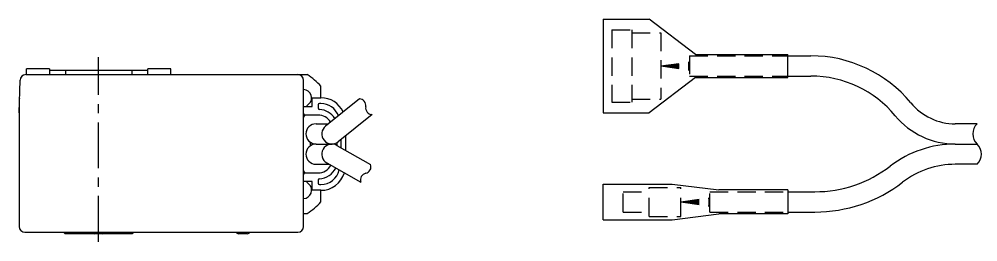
# Model space of a CAD drawing. Extents: x 0 to 931, y -8 to 450.
# Drawn here: x 0 to 332, y 190.2 to 267.1 of the extents above; entities that cross this region are included whole.
import ezdxf

# ---------------------------------------------------------------- set-up
doc = ezdxf.new("R2010")
doc.units = 0
doc.header["$LTSCALE"] = 0.5
doc.linetypes.add('CENTER', pattern=[50.8, 31.75, -6.35, 6.35, -6.35])
doc.linetypes.add('DASHED', pattern=[19.05, 12.7, -6.35])
for name, color, linetype in [('MSM_CENTER', 1, 'CENTER'), ('MSM_CONTINUOUS', 7, 'CONTINUOUS'), ('MSM_DASHED', 4, 'DASHED'), ('MSM_NARROW', 5, 'CONTINUOUS')]:
    doc.layers.add(name, color=color, linetype=linetype)

msp = doc.modelspace()

# ---------------------------------------------------------------- linework, layer by layer
at = {"layer": 'MSM_CENTER'}
msp.add_line((27.5, 190.2), (27.5, 253.99), dxfattribs=at)
at = {"layer": 'MSM_CONTINUOUS'}
for p, q in [((202.18, 267.15), (218.18, 267.15)), ((202.18, 267.15), (202.18, 234.83)), ((234.18, 254.95), (218.18, 267.15)), ((234.18, 254.95), (266.18, 254.95)), ((266.18, 247.03), (266.18, 254.95)), ((266.18, 254.49), (274.16, 254.49)), ((2.5, 247.99), (2.5, 249.99)), ((10.5, 249.99), (2.5, 249.99)), ((10.5, 249.99), (10.5, 247.99)), ((10.5, 249.49), (44.5, 249.49)), ((16, 249.49), (16, 247.99)), ((39, 249.49), (39, 247.99)), ((52.5, 249.99), (44.5, 249.99)), ((44.5, 247.99), (44.5, 249.99)), ((52.5, 247.99), (52.5, 249.99)), ((0, 234.79), (0.29, 246.04)), ((2.29, 247.99), (99.77, 247.99)), ((98.5, 195.49), (98.5, 245.99)), ((234.18, 247.03), (218.18, 234.83)), ((234.18, 247.03), (266.18, 247.03)), ((266.18, 247.49), (274.16, 247.49)), ((104.49, 239.99), (104.49, 243.99)), ((101.5, 236.99), (101.5, 239.99)), ((101.5, 239.99), (104.5, 239.99)), ((117.81, 239.63), (106.11, 230.22)), ((0, 238.99), (0, 195.49)), ((98.5, 236.99), (101.49, 236.99)), ((103.5, 237.49), (103.5, 236.47)), ((104.5, 237.99), (104, 237.99)), ((103.5, 233.99), (98.99, 233.99)), ((122.19, 234.18), (110.49, 224.76)), ((202.18, 234.83), (218.18, 234.83)), ((102.8, 230.99), (107.07, 230.99)), ((331.73, 230.99), (324.18, 230.99)), ((113, 226.78), (113, 221.85)), ((100.8, 224.62), (100.8, 223.36)), ((102.8, 223.99), (108.3, 223.99)), ((108.5, 223.98), (108.5, 224)), ((110, 224.43), (110, 223.55)), ((110.02, 223.54), (121.72, 216.93)), ((111.5, 222.7), (111.5, 225.57)), ((324.18, 223.99), (331.73, 223.99)), ((102.8, 216.99), (107.38, 216.99)), ((106.58, 217.44), (118.28, 210.83)), ((331.73, 216.99), (324.18, 216.99)), ((98.99, 213.99), (103.5, 213.99)), ((101.49, 210.99), (98.5, 210.99)), ((101.5, 207.99), (101.5, 210.99)), ((103.5, 211.51), (103.5, 210.49)), ((104, 209.99), (104.5, 209.99)), ((202.18, 210.15), (226.18, 210.15)), ((202.18, 197.83), (202.18, 210.15)), ((226.18, 210.15), (242.26, 208.14)), ((104.5, 207.99), (101.5, 207.99)), ((104.49, 203.99), (104.49, 207.99)), ((266.18, 208.14), (242.26, 208.14)), ((266.18, 208.14), (266.18, 199.84)), ((266.18, 207.49), (275.52, 207.49)), ((98.5, 199.99), (99.77, 199.99)), ((226.18, 197.83), (242.26, 199.84)), ((266.18, 199.84), (242.26, 199.84)), ((266.18, 200.49), (275.52, 200.49)), ((202.18, 197.83), (226.18, 197.83)), ((2, 193.49), (24.45, 193.49)), ((15.5, 193.39), (15.5, 193.49)), ((15.9, 192.99), (15.5, 193.39)), ((39.1, 192.99), (15.9, 192.99)), ((24.45, 193.49), (24.5, 193.56)), ((24.5, 193.56), (30.5, 193.56)), ((30.5, 193.56), (30.55, 193.49)), ((30.55, 193.49), (74.45, 193.49)), ((39.5, 193.39), (39.1, 192.99)), ((39.5, 193.49), (39.5, 193.39)), ((74.45, 193.49), (74.5, 193.56)), ((74.5, 193.56), (80.5, 193.56)), ((79, 192.99), (76, 192.99)), ((80.5, 193.56), (80.55, 193.49)), ((80.55, 193.49), (96.5, 193.49))]:
    msp.add_line(p, q, dxfattribs=at)
for centre, radius, start, end in [((274.16, 209.49), 45, 39.6772, 90), ((2.29, 245.99), 2, 90, 178.5), ((96.5, 245.99), 2, 0, 90), ((83.49, 223.99), 29, 43.6028, 55.8516), ((274.16, 209.49), 38, 39.6772, 90), ((98.49, 239.99), 2.8, 309.8683, 89.7953), ((2, 238.99), 2, 159.354, 180), ((104.5, 231.49), 8.5, 25.2182, 90), ((103.49, 234), 5, 129.8683, 143.3211), ((104, 237.49), 0.5, 90, 180), ((104, 236.47), 0.5, 180, 266.1774), ((103.5, 228.99), 7, 33.2628, 86.1774), ((104.5, 231.49), 6.5, 20.9102, 90), ((324.18, 250.99), 20, 219.6772, 270), ((98.99, 234.49), 0.5, 191.4789, 270), ((99.49, 232.99), 1, 90, 171.89), ((103.5, 228.99), 5, 31.0292, 90), ((324.18, 250.99), 27, 219.6772, 270), ((102.8, 227.49), 3.5, 90, 270), ((108.3, 227.49), 3.5, 128.8173, 308.8173), ((102.8, 220.49), 3.5, 90, 270), ((108.3, 220.49), 3.5, 60.539, 240.539), ((324.18, 186.99), 37, 90, 127.4626), ((103.5, 218.99), 5, 270, 332.451), ((275.52, 250.49), 43, 270, 307.4626), ((324.18, 186.99), 30, 90, 127.4626), ((99.49, 214.99), 1, 188.11, 270), ((98.99, 213.49), 0.5, 90, 168.5211), ((103.5, 218.99), 7, 273.8226, 331.9046), ((104.5, 216.49), 6.5, 270, 347.0907), ((104.5, 216.49), 8.5, 270, 343.1217), ((98.49, 207.99), 2.8, 270.2047, 50.1317), ((103.49, 213.98), 5, 216.6789, 230.1317), ((104, 211.51), 0.5, 93.8226, 180), ((104, 210.49), 0.5, 180, 270), ((275.52, 250.49), 50, 270, 307.4626), ((83.49, 223.99), 29, 304.1484, 316.3972), ((2, 195.49), 2, 180, 270), ((26, 193.99), 1, 205.5893, 270), ((29, 193.99), 1, 270, 334.4107), ((76, 193.99), 1, 205.5893, 270), ((79, 193.99), 1, 270, 334.4107), ((96.5, 195.49), 2, 270, 0)]:
    msp.add_arc(centre, radius, start, end, dxfattribs=at)
at = {"layer": 'MSM_DASHED'}
for p, q in [((205.18, 263.49), (212.18, 263.49)), ((205.18, 263.49), (205.18, 238.49)), ((212.18, 263.49), (212.18, 238.49)), ((212.18, 262.49), (222.18, 262.49)), ((222.18, 262.49), (222.18, 239.53)), ((222.18, 250.99), (232.18, 252.4)), ((232.18, 254.49), (232.18, 247.49)), ((232.18, 254.49), (266.18, 254.49)), ((222.18, 250.99), (232.18, 252.04)), ((222.18, 250.99), (232.18, 251.69)), ((222.18, 250.99), (232.18, 251.34)), ((222.18, 250.99), (232.18, 250.99)), ((222.18, 250.99), (232.18, 249.58)), ((222.18, 250.99), (232.18, 250.64)), ((222.18, 250.99), (232.18, 249.94)), ((222.18, 250.99), (232.18, 250.29)), ((222.18, 250.99), (232.18, 250.99)), ((232.18, 247.49), (266.18, 247.49)), ((212.18, 239.49), (222.18, 239.49)), ((205.18, 238.49), (212.18, 238.49)), ((209.18, 207.49), (218.18, 207.49)), ((209.18, 200.49), (209.18, 207.49)), ((218.18, 198.99), (218.18, 208.99)), ((218.18, 208.99), (229.18, 208.99)), ((229.18, 198.99), (229.18, 208.99)), ((239.18, 200.49), (239.18, 207.49)), ((239.18, 207.49), (266.18, 207.49)), ((229.18, 203.99), (239.18, 205.4)), ((229.18, 203.99), (239.18, 205.04)), ((229.18, 203.99), (239.18, 204.69)), ((229.18, 203.99), (239.18, 204.34)), ((229.18, 203.99), (239.18, 202.94)), ((229.18, 203.99), (239.18, 203.99)), ((229.18, 203.99), (239.18, 203.29)), ((229.18, 203.99), (239.18, 203.64)), ((229.18, 203.99), (239.18, 202.58)), ((229.18, 203.99), (239.18, 203.99)), ((209.18, 200.49), (218.18, 200.49)), ((239.18, 200.49), (266.18, 200.49)), ((218.18, 198.99), (229.18, 198.99))]:
    msp.add_line(p, q, dxfattribs=at)
at = {"layer": 'MSM_NARROW'}
for centre, radius, start, end in [((117.67, 237.28), 2.36, 350.8924, 86.7423), ((122.33, 236.53), 2.36, 170.8924, 266.7423), ((335.06, 227.49), 4.83, 133.6028, 226.3972), ((328.39, 220.49), 4.83, 313.6028, 46.3972), ((119.49, 216.18), 2.35, 282.5042, 18.5738), ((120.52, 211.58), 2.36, 102.7346, 198.3434)]:
    msp.add_arc(centre, radius, start, end, dxfattribs=at)

doc.saveas('drawing.dxf')
